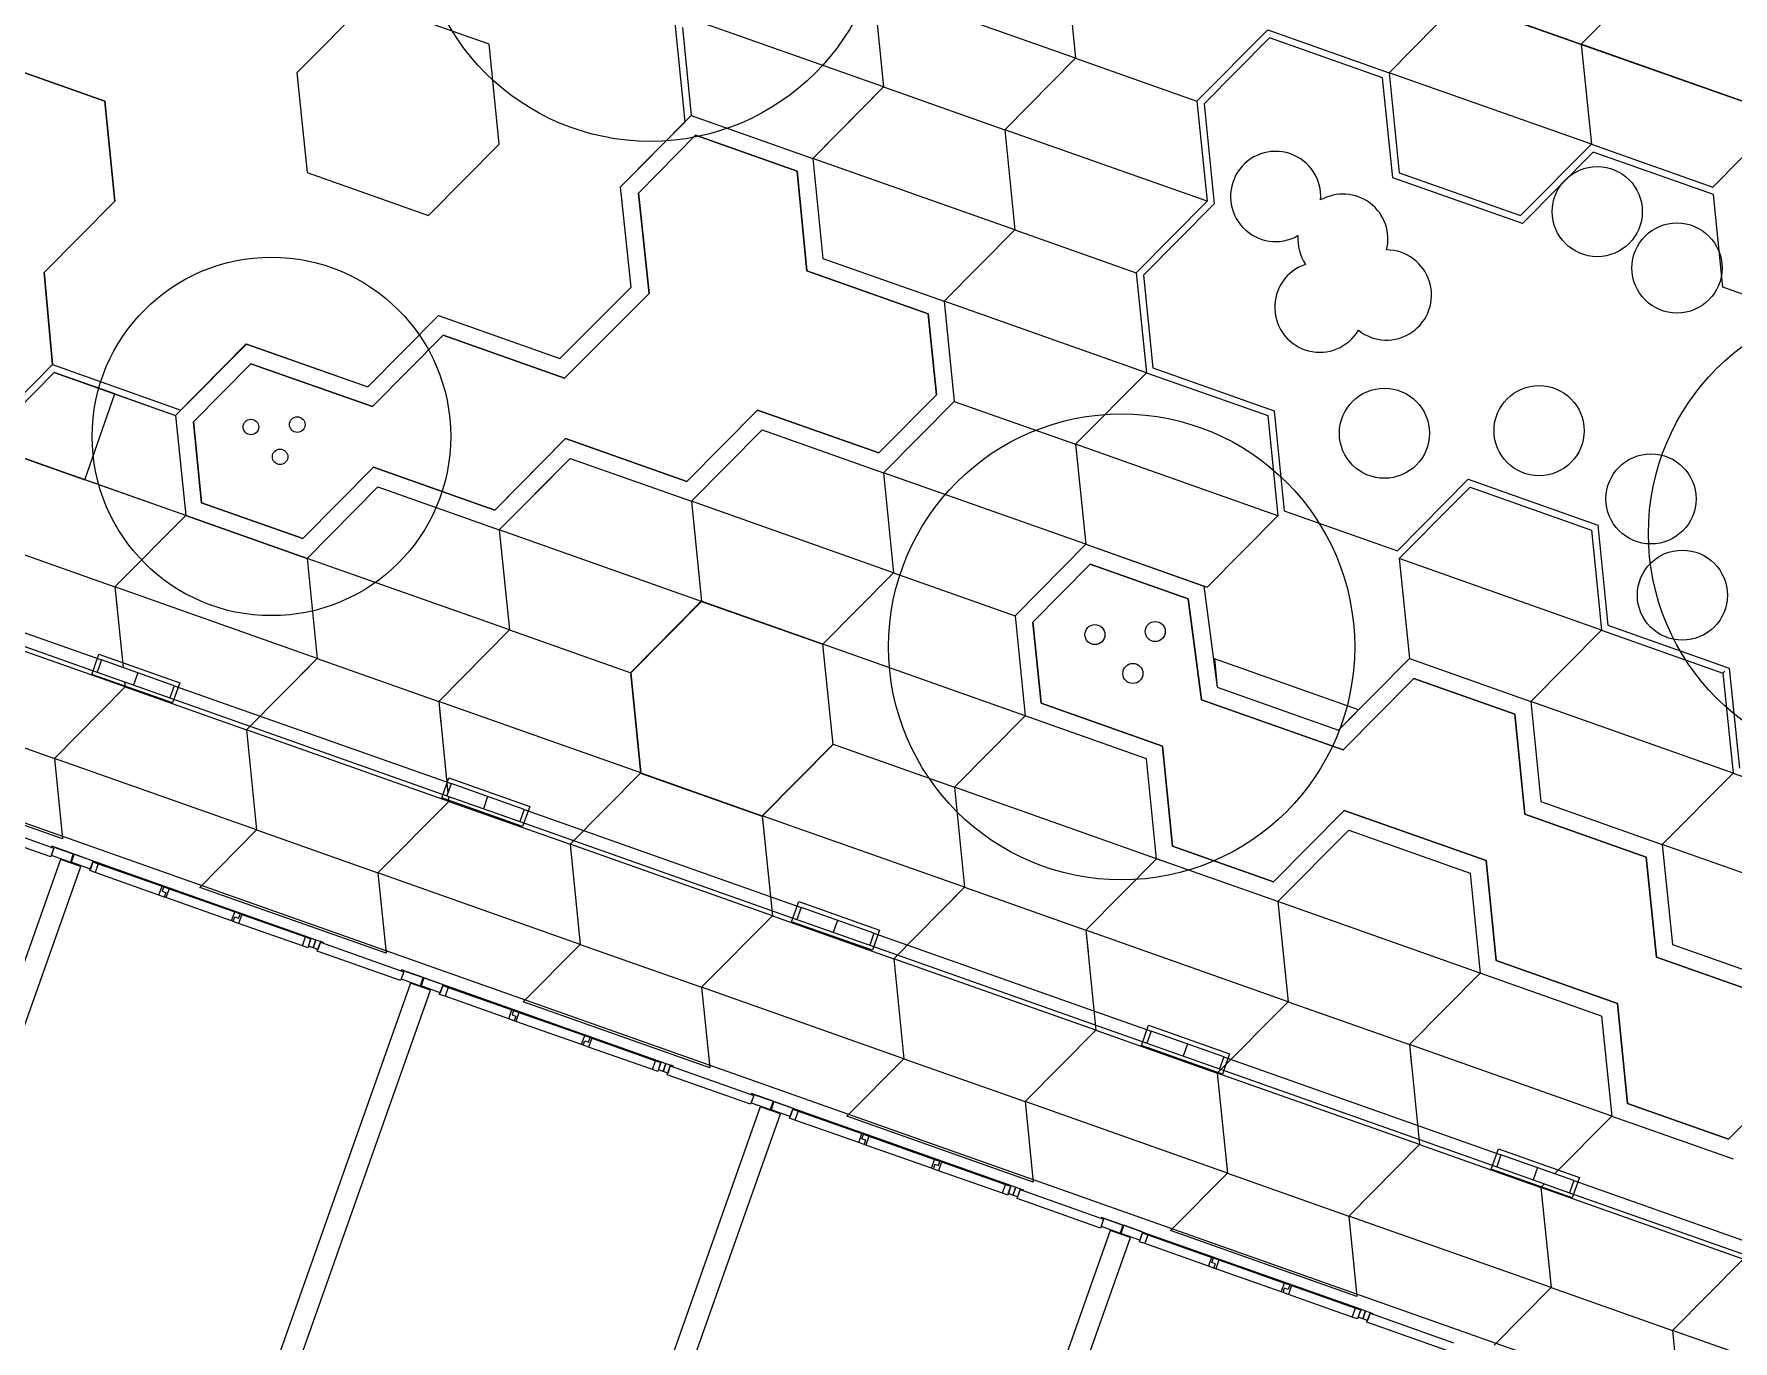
# Model space of a CAD drawing. Header units: metres. Extents: x 2681598 to 2681800, y 1249481 to 1249590.
# Drawn here: x 2681669.34 to 2681689.14, y 1249529.19 to 1249544.43 of the extents above; entities that cross this region are included whole.
import ezdxf

# ---------------------------------------------------------------- set-up
doc = ezdxf.new("R2010")
doc.units = ezdxf.units.M
doc.layers.add('linien', color=7, linetype='Continuous', true_color=0x000000)

msp = doc.modelspace()

# ---------------------------------------------------------------- linework, layer by layer
at = {"layer": 'linien'}
for p, q in [((2681675.583, 1249548.475), (2681692.557, 1249542.474)), ((2681681.36, 1249545.309), (2681681.478, 1249544.143)), ((2681687.371, 1249544.308), (2681688.195, 1249545.141)), ((2681679.121, 1249544.976), (2681679.239, 1249543.81)), ((2681681.478, 1249544.143), (2681679.121, 1249544.976)), ((2681673.229, 1249544.806), (2681672.408, 1249543.977)), ((2681674.643, 1249544.308), (2681673.229, 1249544.806)), ((2681676.927, 1249543.404), (2681676.8, 1249544.673)), ((2681679.239, 1249543.81), (2681676.882, 1249544.643)), ((2681685.132, 1249543.975), (2681685.956, 1249544.808)), ((2681685.956, 1249544.808), (2681687.371, 1249544.308)), ((2681676.897, 1249544.502), (2681677, 1249543.477)), ((2681682.893, 1249543.643), (2681683.717, 1249544.475)), ((2681683.717, 1249544.475), (2681685.132, 1249543.975)), ((2681674.761, 1249543.145), (2681674.643, 1249544.308)), ((2681683.739, 1249544.383), (2681682.976, 1249543.613)), ((2681685.057, 1249543.917), (2681683.739, 1249544.383)), ((2681687.371, 1249544.308), (2681687.489, 1249543.142)), ((2681689.728, 1249543.475), (2681687.371, 1249544.308)), ((2681670.166, 1249543.645), (2681668.751, 1249544.145)), ((2681668.751, 1249544.145), (2681670.166, 1249543.645)), ((2681680.654, 1249543.31), (2681681.478, 1249544.143)), ((2681681.478, 1249544.143), (2681682.893, 1249543.643)), ((2681672.408, 1249543.977), (2681672.405, 1249543.974)), ((2681672.405, 1249543.974), (2681672.523, 1249542.812)), ((2681685.175, 1249542.751), (2681685.057, 1249543.917)), ((2681685.132, 1249543.975), (2681685.25, 1249542.809)), ((2681687.489, 1249543.142), (2681685.132, 1249543.975)), ((2681678.415, 1249542.977), (2681679.239, 1249543.81)), ((2681678.776, 1249543.342), (2681679.239, 1249543.81)), ((2681679.239, 1249543.81), (2681680.654, 1249543.31)), ((2681670.284, 1249542.479), (2681670.166, 1249543.645)), ((2681670.166, 1249543.645), (2681670.284, 1249542.479)), ((2681676.174, 1249542.645), (2681677, 1249543.477)), ((2681677, 1249543.477), (2681678.415, 1249542.977)), ((2681682.893, 1249543.643), (2681683.011, 1249542.477)), ((2681682.976, 1249543.613), (2681683.094, 1249542.447)), ((2681688.903, 1249542.642), (2681689.728, 1249543.475)), ((2681676.176, 1249542.645), (2681676.927, 1249543.404)), ((2681678.415, 1249542.977), (2681678.776, 1249543.342)), ((2681683.011, 1249542.477), (2681680.654, 1249543.31)), ((2681680.654, 1249543.31), (2681680.772, 1249542.144)), ((2681673.937, 1249542.312), (2681674.761, 1249543.144)), ((2681674.761, 1249543.144), (2681674.761, 1249543.145)), ((2681677.051, 1249543.247), (2681676.383, 1249542.572)), ((2681676.383, 1249542.572), (2681677.051, 1249543.247)), ((2681678.234, 1249542.829), (2681677.051, 1249543.247)), ((2681677.051, 1249543.247), (2681678.234, 1249542.829)), ((2681686.664, 1249542.309), (2681687.489, 1249543.142)), ((2681687.489, 1249543.142), (2681688.903, 1249542.642)), ((2681680.772, 1249542.144), (2681678.415, 1249542.977)), ((2681678.415, 1249542.977), (2681678.533, 1249541.811)), ((2681687.51, 1249543.05), (2681686.685, 1249542.217)), ((2681688.912, 1249542.554), (2681687.51, 1249543.05)), ((2681672.523, 1249542.812), (2681673.937, 1249542.312)), ((2681678.346, 1249541.665), (2681678.234, 1249542.829)), ((2681678.234, 1249542.829), (2681678.346, 1249541.665)), ((2681686.685, 1249542.217), (2681685.175, 1249542.751)), ((2681685.25, 1249542.809), (2681686.664, 1249542.309)), ((2681669.459, 1249541.647), (2681670.284, 1249542.479)), ((2681670.284, 1249542.479), (2681669.459, 1249541.647)), ((2681676.3, 1249541.476), (2681676.174, 1249542.645)), ((2681676.383, 1249542.572), (2681676.509, 1249541.403)), ((2681676.509, 1249541.403), (2681676.383, 1249542.572)), ((2681682.186, 1249541.644), (2681683.011, 1249542.477)), ((2681689.021, 1249541.476), (2681688.912, 1249542.554)), ((2681683.094, 1249542.447), (2681682.269, 1249541.614)), ((2681649.484, 1249542.214), (2681710.655, 1249520.585)), ((2681679.947, 1249541.311), (2681680.772, 1249542.144)), ((2681680.772, 1249542.144), (2681682.186, 1249541.644)), ((2681678.533, 1249541.811), (2681679.947, 1249541.311)), ((2681669.556, 1249540.573), (2681669.459, 1249541.647)), ((2681669.459, 1249541.647), (2681669.556, 1249540.573)), ((2681675.469, 1249540.646), (2681676.3, 1249541.476)), ((2681679.761, 1249541.165), (2681678.346, 1249541.665)), ((2681678.346, 1249541.665), (2681679.761, 1249541.165)), ((2681682.186, 1249541.644), (2681682.304, 1249540.478)), ((2681682.269, 1249541.614), (2681682.378, 1249540.536)), ((2681690.435, 1249540.976), (2681689.021, 1249541.476)), ((2681676.509, 1249541.403), (2681675.521, 1249540.415)), ((2681675.521, 1249540.415), (2681676.509, 1249541.403)), ((2681682.304, 1249540.478), (2681679.947, 1249541.311)), ((2681679.947, 1249541.311), (2681680.065, 1249540.145)), ((2681673.23, 1249540.313), (2681674.055, 1249541.146)), ((2681674.055, 1249541.146), (2681675.469, 1249540.646)), ((2681679.857, 1249540.219), (2681679.761, 1249541.165)), ((2681679.761, 1249541.165), (2681679.857, 1249540.219)), ((2681674.108, 1249540.915), (2681673.283, 1249540.083)), ((2681673.283, 1249540.083), (2681674.108, 1249540.915)), ((2681675.521, 1249540.415), (2681674.108, 1249540.915)), ((2681674.108, 1249540.915), (2681675.521, 1249540.415)), ((2681670.991, 1249539.981), (2681671.814, 1249540.814)), ((2681671.053, 1249540.043), (2681671.816, 1249540.813)), ((2681671.814, 1249540.814), (2681673.23, 1249540.313)), ((2681671.816, 1249540.813), (2681673.23, 1249540.313)), ((2681668.731, 1249539.74), (2681669.556, 1249540.573)), ((2681669.556, 1249540.573), (2681671.053, 1249540.043)), ((2681671.867, 1249540.583), (2681671.197, 1249539.906)), ((2681671.197, 1249539.906), (2681671.867, 1249540.583)), ((2681673.283, 1249540.083), (2681671.867, 1249540.583)), ((2681671.867, 1249540.583), (2681673.283, 1249540.083)), ((2681682.378, 1249540.536), (2681683.793, 1249540.036)), ((2681669.577, 1249540.481), (2681668.752, 1249539.648)), ((2681669.577, 1249540.481), (2681670.991, 1249539.981)), ((2681670.284, 1249540.231), (2681669.577, 1249540.481)), ((2681681.479, 1249539.645), (2681682.304, 1249540.478)), ((2681682.304, 1249540.478), (2681683.718, 1249539.978)), ((2681669.931, 1249539.231), (2681670.284, 1249540.231)), ((2681670.284, 1249540.231), (2681670.991, 1249539.981)), ((2681679.187, 1249539.543), (2681679.857, 1249540.219)), ((2681679.857, 1249540.219), (2681679.187, 1249539.543)), ((2681679.24, 1249539.313), (2681680.065, 1249540.145)), ((2681680.065, 1249540.145), (2681681.479, 1249539.645)), ((2681670.991, 1249539.981), (2681671.109, 1249538.815)), ((2681671.197, 1249539.906), (2681671.292, 1249538.962)), ((2681671.292, 1249538.962), (2681671.197, 1249539.906)), ((2681676.948, 1249539.211), (2681677.773, 1249540.043)), ((2681677.773, 1249540.043), (2681676.948, 1249539.211)), ((2681677.773, 1249540.043), (2681679.187, 1249539.543)), ((2681679.187, 1249539.543), (2681677.773, 1249540.043)), ((2681683.718, 1249539.978), (2681683.836, 1249538.812)), ((2681683.793, 1249540.036), (2681683.911, 1249538.87)), ((2681674.709, 1249538.878), (2681675.535, 1249539.711)), ((2681675.535, 1249539.711), (2681675.033, 1249539.204)), ((2681675.535, 1249539.711), (2681676.948, 1249539.211)), ((2681676.948, 1249539.211), (2681675.535, 1249539.711)), ((2681677.001, 1249538.98), (2681677.826, 1249539.813)), ((2681677.826, 1249539.813), (2681679.24, 1249539.313)), ((2681671.109, 1249538.815), (2681668.752, 1249539.648)), ((2681668.752, 1249539.648), (2681669.931, 1249539.231)), ((2681683.836, 1249538.812), (2681681.479, 1249539.645)), ((2681681.479, 1249539.645), (2681681.597, 1249538.479)), ((2681672.472, 1249538.545), (2681673.295, 1249539.378)), ((2681673.295, 1249539.378), (2681672.472, 1249538.545)), ((2681673.295, 1249539.378), (2681674.709, 1249538.878)), ((2681674.709, 1249538.878), (2681673.295, 1249539.378)), ((2681674.762, 1249538.647), (2681675.587, 1249539.48)), ((2681675.587, 1249539.48), (2681675.175, 1249539.064)), ((2681675.587, 1249539.48), (2681677.001, 1249538.98)), ((2681681.597, 1249538.479), (2681679.24, 1249539.313)), ((2681679.24, 1249539.313), (2681679.358, 1249538.146)), ((2681671.109, 1249538.815), (2681669.931, 1249539.231)), ((2681672.523, 1249538.315), (2681673.348, 1249539.147)), ((2681673.348, 1249539.147), (2681672.525, 1249538.314)), ((2681673.348, 1249539.147), (2681674.762, 1249538.647)), ((2681675.033, 1249539.204), (2681674.709, 1249538.878)), ((2681685.231, 1249538.404), (2681686.054, 1249539.237)), ((2681685.884, 1249538.951), (2681686.075, 1249539.144)), ((2681686.054, 1249539.237), (2681687.564, 1249538.703)), ((2681686.075, 1249539.144), (2681687.489, 1249538.644)), ((2681671.292, 1249538.962), (2681672.472, 1249538.545)), ((2681672.472, 1249538.545), (2681671.292, 1249538.962)), ((2681675.175, 1249539.064), (2681674.762, 1249538.647)), ((2681677.001, 1249538.98), (2681677.119, 1249537.814)), ((2681679.358, 1249538.146), (2681677.001, 1249538.98)), ((2681685.25, 1249538.312), (2681685.884, 1249538.951)), ((2681670.284, 1249537.982), (2681671.109, 1249538.815)), ((2681671.109, 1249538.815), (2681672.523, 1249538.315)), ((2681672.525, 1249538.314), (2681671.109, 1249538.815)), ((2681683.011, 1249537.979), (2681683.836, 1249538.812)), ((2681683.911, 1249538.87), (2681685.231, 1249538.404)), ((2681687.564, 1249538.703), (2681687.682, 1249537.537)), ((2681674.762, 1249538.647), (2681674.88, 1249537.481)), ((2681677.119, 1249537.814), (2681674.762, 1249538.647)), ((2681687.489, 1249538.644), (2681687.563, 1249537.914)), ((2681668.87, 1249538.482), (2681670.284, 1249537.982)), ((2681674.88, 1249537.481), (2681672.523, 1249538.315)), ((2681672.523, 1249538.315), (2681672.641, 1249537.148)), ((2681680.773, 1249537.646), (2681681.597, 1249538.479)), ((2681681.597, 1249538.479), (2681683.011, 1249537.979)), ((2681681.597, 1249538.479), (2681682.974, 1249537.992)), ((2681685.25, 1249538.312), (2681685.368, 1249537.146)), ((2681687.607, 1249537.478), (2681685.25, 1249538.312)), ((2681666.846, 1249538.131), (2681670.075, 1249536.989)), ((2681666.896, 1249538.272), (2681670.125, 1249537.131)), ((2681678.534, 1249537.314), (2681679.358, 1249538.146)), ((2681679.358, 1249538.146), (2681680.773, 1249537.646)), ((2681681.65, 1249538.248), (2681680.981, 1249537.572)), ((2681680.981, 1249537.572), (2681681.65, 1249538.248)), ((2681682.792, 1249537.845), (2681681.65, 1249538.248)), ((2681681.65, 1249538.248), (2681682.792, 1249537.845)), ((2681672.641, 1249537.148), (2681670.284, 1249537.982)), ((2681670.284, 1249537.982), (2681670.311, 1249537.722)), ((2681670.284, 1249537.982), (2681670.31, 1249537.729)), ((2681670.284, 1249537.982), (2681670.38, 1249537.041)), ((2681682.974, 1249537.992), (2681683.13, 1249536.813)), ((2681687.563, 1249537.914), (2681687.607, 1249537.478)), ((2681677.117, 1249537.815), (2681676.291, 1249536.98)), ((2681676.295, 1249536.981), (2681677.119, 1249537.814)), ((2681678.534, 1249537.314), (2681677.117, 1249537.815)), ((2681677.119, 1249537.814), (2681678.534, 1249537.314)), ((2681682.947, 1249536.665), (2681682.792, 1249537.845)), ((2681682.792, 1249537.845), (2681682.947, 1249536.665)), ((2681670.402, 1249536.816), (2681668.045, 1249537.649)), ((2681680.773, 1249537.646), (2681680.891, 1249536.48)), ((2681680.981, 1249537.572), (2681681.077, 1249536.627)), ((2681681.077, 1249536.627), (2681680.981, 1249537.572)), ((2681687.682, 1249537.537), (2681689.096, 1249537.037)), ((2681674.056, 1249536.648), (2681674.88, 1249537.481)), ((2681674.88, 1249537.481), (2681676.295, 1249536.981)), ((2681686.783, 1249536.646), (2681687.607, 1249537.478)), ((2681687.607, 1249537.478), (2681689.022, 1249536.978)), ((2681670.013, 1249536.963), (2681670.096, 1249537.199)), ((2681670.125, 1249537.131), (2681670.075, 1249536.989)), ((2681670.125, 1249537.131), (2681670.075, 1249536.989)), ((2681670.096, 1249537.199), (2681671.039, 1249536.866)), ((2681670.974, 1249536.831), (2681670.125, 1249537.131)), ((2681671.817, 1249536.316), (2681672.641, 1249537.148)), ((2681672.458, 1249536.963), (2681672.641, 1249537.148)), ((2681672.463, 1249536.968), (2681672.641, 1249537.148)), ((2681672.641, 1249537.148), (2681674.056, 1249536.648)), ((2681678.652, 1249536.146), (2681678.534, 1249537.314)), ((2681680.891, 1249536.48), (2681678.534, 1249537.314)), ((2681683.096, 1249537.143), (2681683.13, 1249536.813)), ((2681684.777, 1249536.549), (2681683.096, 1249537.143)), ((2681684.544, 1249536.313), (2681685.368, 1249537.146)), ((2681685.368, 1249537.146), (2681686.783, 1249536.646)), ((2681670.956, 1249536.63), (2681670.013, 1249536.963)), ((2681670.075, 1249536.989), (2681670.924, 1249536.689)), ((2681670.549, 1249536.981), (2681670.499, 1249536.839)), ((2681676.291, 1249536.98), (2681676.41, 1249535.813)), ((2681676.295, 1249536.981), (2681676.413, 1249535.815)), ((2681689.022, 1249536.978), (2681689.043, 1249537)), ((2681689.022, 1249536.978), (2681689.14, 1249535.812)), ((2681689.096, 1249537.037), (2681689.214, 1249535.871)), ((2681669.578, 1249535.983), (2681670.402, 1249536.816)), ((2681670.396, 1249536.876), (2681670.402, 1249536.816)), ((2681670.402, 1249536.816), (2681671.817, 1249536.316)), ((2681670.974, 1249536.831), (2681670.924, 1249536.689)), ((2681670.974, 1249536.831), (2681670.924, 1249536.689)), ((2681671.039, 1249536.866), (2681670.956, 1249536.63)), ((2681670.974, 1249536.831), (2681674.203, 1249535.689)), ((2681683.13, 1249536.813), (2681684.544, 1249536.313)), ((2681685.421, 1249536.915), (2681684.597, 1249536.082)), ((2681684.597, 1249536.082), (2681685.421, 1249536.915)), ((2681686.596, 1249536.499), (2681685.421, 1249536.915)), ((2681685.421, 1249536.915), (2681686.596, 1249536.499)), ((2681670.924, 1249536.689), (2681674.153, 1249535.547)), ((2681674.056, 1249536.648), (2681674.082, 1249536.389)), ((2681676.413, 1249535.815), (2681674.056, 1249536.648)), ((2681674.056, 1249536.648), (2681674.081, 1249536.396)), ((2681674.056, 1249536.648), (2681674.164, 1249535.579)), ((2681674.056, 1249536.648), (2681674.152, 1249535.696)), ((2681681.077, 1249536.627), (2681682.491, 1249536.127)), ((2681682.491, 1249536.127), (2681681.077, 1249536.627)), ((2681684.597, 1249536.082), (2681682.947, 1249536.665)), ((2681682.947, 1249536.665), (2681684.597, 1249536.082)), ((2681684.544, 1249536.313), (2681684.777, 1249536.549)), ((2681686.783, 1249536.646), (2681686.901, 1249535.48)), ((2681689.14, 1249535.812), (2681686.783, 1249536.646)), ((2681668.164, 1249536.483), (2681669.578, 1249535.983)), ((2681680.066, 1249535.648), (2681680.891, 1249536.48)), ((2681682.305, 1249535.98), (2681680.891, 1249536.48)), ((2681686.715, 1249535.333), (2681686.596, 1249536.499)), ((2681686.596, 1249536.499), (2681686.715, 1249535.333)), ((2681674.174, 1249535.482), (2681671.817, 1249536.316)), ((2681671.817, 1249536.316), (2681671.935, 1249535.15)), ((2681677.826, 1249535.312), (2681678.652, 1249536.146)), ((2681677.827, 1249535.315), (2681678.652, 1249536.148)), ((2681678.652, 1249536.148), (2681680.066, 1249535.648)), ((2681671.935, 1249535.15), (2681669.578, 1249535.983)), ((2681669.578, 1249535.983), (2681669.673, 1249535.045)), ((2681682.423, 1249534.814), (2681682.305, 1249535.98)), ((2681682.491, 1249536.127), (2681682.609, 1249534.961)), ((2681682.609, 1249534.961), (2681682.491, 1249536.127)), ((2681669.673, 1249535.045), (2681667.5, 1249535.813)), ((2681674.091, 1249535.522), (2681674.174, 1249535.757)), ((2681674.174, 1249535.757), (2681675.117, 1249535.424)), ((2681675.588, 1249534.982), (2681676.413, 1249535.815)), ((2681676.234, 1249535.635), (2681676.413, 1249535.815)), ((2681676.41, 1249535.813), (2681677.826, 1249535.312)), ((2681676.413, 1249535.815), (2681677.827, 1249535.315)), ((2681688.315, 1249534.98), (2681689.14, 1249535.812)), ((2681689.14, 1249535.812), (2681690.554, 1249535.312)), ((2681674.203, 1249535.689), (2681674.153, 1249535.547)), ((2681674.203, 1249535.689), (2681674.153, 1249535.547)), ((2681674.153, 1249535.547), (2681675.001, 1249535.247)), ((2681674.168, 1249535.542), (2681674.174, 1249535.482)), ((2681675.051, 1249535.389), (2681674.203, 1249535.689)), ((2681674.627, 1249535.539), (2681674.577, 1249535.397)), ((2681680.066, 1249535.648), (2681680.184, 1249534.482)), ((2681682.423, 1249534.814), (2681680.066, 1249535.648)), ((2681673.349, 1249534.65), (2681674.174, 1249535.482)), ((2681675.033, 1249535.188), (2681674.091, 1249535.522)), ((2681674.174, 1249535.482), (2681675.588, 1249534.982)), ((2681675.051, 1249535.389), (2681675.001, 1249535.247)), ((2681675.051, 1249535.389), (2681675.001, 1249535.247)), ((2681675.117, 1249535.424), (2681675.033, 1249535.188)), ((2681675.051, 1249535.389), (2681678.28, 1249534.247)), ((2681683.784, 1249534.545), (2681684.609, 1249535.378)), ((2681684.609, 1249535.378), (2681683.784, 1249534.545)), ((2681684.609, 1249535.378), (2681686.262, 1249534.793)), ((2681686.262, 1249534.793), (2681684.609, 1249535.378)), ((2681686.901, 1249535.48), (2681688.315, 1249534.98)), ((2681669.535, 1249534.835), (2681668.563, 1249535.179)), ((2681668.6, 1249535.283), (2681669.572, 1249534.939)), ((2681671.271, 1249534.48), (2681671.935, 1249535.15)), ((2681671.935, 1249535.15), (2681673.349, 1249534.65)), ((2681675.001, 1249535.247), (2681678.23, 1249534.106)), ((2681680.184, 1249534.482), (2681677.827, 1249535.315)), ((2681677.827, 1249535.315), (2681677.852, 1249535.063)), ((2681677.827, 1249535.315), (2681677.945, 1249534.149)), ((2681683.837, 1249534.314), (2681684.662, 1249535.147)), ((2681684.662, 1249535.147), (2681686.076, 1249534.647)), ((2681688.129, 1249534.833), (2681686.715, 1249535.333)), ((2681686.715, 1249535.333), (2681688.129, 1249534.833)), ((2681669.546, 1249534.959), (2681669.543, 1249534.95)), ((2681669.543, 1249534.95), (2681669.572, 1249534.939)), ((2681669.798, 1249534.87), (2681669.546, 1249534.959)), ((2681669.596, 1249534.945), (2681669.595, 1249534.942)), ((2681669.595, 1249534.942), (2681669.798, 1249534.87)), ((2681675.588, 1249534.982), (2681675.706, 1249533.816)), ((2681677.945, 1249534.149), (2681675.588, 1249534.982)), ((2681682.609, 1249534.961), (2681683.784, 1249534.545)), ((2681683.784, 1249534.545), (2681682.609, 1249534.961)), ((2681688.315, 1249534.98), (2681688.433, 1249533.814)), ((2681690.672, 1249534.146), (2681688.315, 1249534.98)), ((2681669.648, 1249534.807), (2681665.939, 1249524.318)), ((2681669.572, 1249534.939), (2681669.535, 1249534.835)), ((2681669.572, 1249534.939), (2681669.542, 1249534.855)), ((2681669.542, 1249534.855), (2681669.765, 1249534.776)), ((2681669.884, 1249534.723), (2681669.648, 1249534.807)), ((2681669.765, 1249534.776), (2681669.761, 1249534.767)), ((2681669.798, 1249534.87), (2681669.765, 1249534.776)), ((2681669.774, 1249534.773), (2681669.771, 1249534.763)), ((2681669.807, 1249534.867), (2681669.774, 1249534.773)), ((2681669.997, 1249534.694), (2681669.774, 1249534.773)), ((2681669.807, 1249534.867), (2681670.072, 1249534.773)), ((2681670.023, 1249534.791), (2681669.807, 1249534.867)), ((2681669.99, 1249534.675), (2681670.026, 1249534.778)), ((2681670.026, 1249534.778), (2681669.997, 1249534.694)), ((2681670.024, 1249534.794), (2681670.023, 1249534.791)), ((2681670.069, 1249534.763), (2681670.026, 1249534.778)), ((2681670.026, 1249534.778), (2681670.089, 1249534.756)), ((2681670.089, 1249534.756), (2681670.052, 1249534.653)), ((2681670.072, 1249534.773), (2681670.069, 1249534.763)), ((2681670.072, 1249534.773), (2681672.529, 1249533.905)), ((2681670.089, 1249534.756), (2681670.833, 1249534.493)), ((2681681.598, 1249533.982), (2681682.423, 1249534.814)), ((2681683.837, 1249534.314), (2681682.423, 1249534.814)), ((2681686.262, 1249534.793), (2681686.38, 1249533.627)), ((2681686.38, 1249533.627), (2681686.262, 1249534.793)), ((2681688.247, 1249533.667), (2681688.129, 1249534.833)), ((2681688.129, 1249534.833), (2681688.247, 1249533.667)), ((2681666.171, 1249524.224), (2681669.884, 1249534.723)), ((2681670.052, 1249534.653), (2681669.99, 1249534.675)), ((2681670.796, 1249534.39), (2681670.052, 1249534.653)), ((2681675.706, 1249533.816), (2681673.349, 1249534.65)), ((2681673.349, 1249534.65), (2681673.444, 1249533.712)), ((2681686.076, 1249534.647), (2681686.194, 1249533.481)), ((2681670.796, 1249534.39), (2681670.833, 1249534.493)), ((2681670.858, 1249534.368), (2681670.796, 1249534.39)), ((2681670.833, 1249534.493), (2681670.852, 1249534.486)), ((2681670.852, 1249534.486), (2681670.834, 1249534.435)), ((2681670.834, 1249534.435), (2681670.877, 1249534.42)), ((2681670.852, 1249534.486), (2681670.915, 1249534.464)), ((2681670.877, 1249534.42), (2681670.858, 1249534.368)), ((2681670.878, 1249534.361), (2681670.858, 1249534.368)), ((2681670.915, 1249534.464), (2681670.878, 1249534.361)), ((2681671.643, 1249534.09), (2681670.878, 1249534.361)), ((2681670.915, 1249534.464), (2681671.68, 1249534.194)), ((2681673.444, 1249533.712), (2681671.271, 1249534.48)), ((2681679.359, 1249533.649), (2681680.184, 1249534.482)), ((2681680.005, 1249534.301), (2681680.184, 1249534.482)), ((2681680.184, 1249534.482), (2681681.598, 1249533.982)), ((2681671.643, 1249534.09), (2681671.68, 1249534.194)), ((2681671.68, 1249534.194), (2681671.742, 1249534.172)), ((2681671.742, 1249534.172), (2681671.724, 1249534.12)), ((2681671.762, 1249534.165), (2681671.725, 1249534.061)), ((2681671.742, 1249534.172), (2681671.762, 1249534.165)), ((2681671.762, 1249534.165), (2681672.506, 1249533.902)), ((2681677.12, 1249533.316), (2681677.945, 1249534.149)), ((2681677.945, 1249534.149), (2681679.359, 1249533.649)), ((2681678.168, 1249534.08), (2681678.252, 1249534.316)), ((2681678.28, 1249534.247), (2681678.23, 1249534.106)), ((2681678.28, 1249534.247), (2681678.23, 1249534.106)), ((2681678.252, 1249534.316), (2681679.194, 1249533.982)), ((2681679.129, 1249533.947), (2681678.28, 1249534.247)), ((2681683.837, 1249534.314), (2681683.955, 1249533.148)), ((2681686.194, 1249533.481), (2681683.837, 1249534.314)), ((2681671.663, 1249534.083), (2681671.643, 1249534.09)), ((2681671.663, 1249534.083), (2681671.681, 1249534.135)), ((2681671.725, 1249534.061), (2681671.663, 1249534.083)), ((2681671.681, 1249534.135), (2681671.724, 1249534.12)), ((2681672.469, 1249533.798), (2681671.725, 1249534.061)), ((2681679.111, 1249533.747), (2681678.168, 1249534.08)), ((2681678.23, 1249534.106), (2681679.079, 1249533.806)), ((2681678.705, 1249534.097), (2681678.655, 1249533.956)), ((2681679.194, 1249533.982), (2681679.111, 1249533.747)), ((2681681.598, 1249533.982), (2681681.624, 1249533.729)), ((2681681.598, 1249533.982), (2681681.716, 1249532.816)), ((2681683.955, 1249533.148), (2681681.598, 1249533.982)), ((2681672.469, 1249533.798), (2681672.506, 1249533.902)), ((2681672.531, 1249533.776), (2681672.469, 1249533.798)), ((2681672.506, 1249533.902), (2681672.568, 1249533.88)), ((2681672.526, 1249533.895), (2681672.529, 1249533.905)), ((2681672.568, 1249533.88), (2681672.526, 1249533.895)), ((2681672.529, 1249533.905), (2681672.626, 1249533.87)), ((2681672.568, 1249533.88), (2681672.531, 1249533.776)), ((2681672.538, 1249533.795), (2681672.568, 1249533.88)), ((2681672.593, 1249533.776), (2681672.538, 1249533.795)), ((2681672.626, 1249533.87), (2681672.593, 1249533.776)), ((2681672.593, 1249533.776), (2681672.626, 1249533.87)), ((2681672.648, 1249533.757), (2681672.593, 1249533.776)), ((2681672.626, 1249533.87), (2681672.71, 1249533.841)), ((2681672.641, 1249533.737), (2681672.678, 1249533.841)), ((2681672.678, 1249533.841), (2681672.648, 1249533.757)), ((2681672.707, 1249533.831), (2681672.678, 1249533.841)), ((2681672.678, 1249533.841), (2681673.65, 1249533.497)), ((2681672.71, 1249533.841), (2681672.707, 1249533.831)), ((2681675.042, 1249533.147), (2681675.706, 1249533.816)), ((2681675.706, 1249533.816), (2681677.12, 1249533.316)), ((2681679.129, 1249533.947), (2681679.079, 1249533.806)), ((2681679.129, 1249533.947), (2681679.079, 1249533.806)), ((2681679.079, 1249533.806), (2681682.308, 1249532.664)), ((2681679.129, 1249533.947), (2681682.358, 1249532.805)), ((2681688.433, 1249533.814), (2681689.847, 1249533.314)), ((2681673.613, 1249533.394), (2681672.641, 1249533.737)), ((2681679.359, 1249533.649), (2681679.477, 1249532.483)), ((2681681.716, 1249532.816), (2681679.359, 1249533.649)), ((2681686.38, 1249533.627), (2681687.794, 1249533.127)), ((2681687.794, 1249533.127), (2681686.38, 1249533.627)), ((2681689.661, 1249533.167), (2681688.247, 1249533.667)), ((2681688.247, 1249533.667), (2681689.661, 1249533.167)), ((2681673.726, 1249533.365), (2681669.952, 1249522.692)), ((2681673.65, 1249533.497), (2681673.613, 1249533.394)), ((2681673.624, 1249533.518), (2681673.62, 1249533.508)), ((2681673.62, 1249533.508), (2681673.65, 1249533.497)), ((2681673.65, 1249533.497), (2681673.62, 1249533.413)), ((2681673.62, 1249533.413), (2681673.842, 1249533.334)), ((2681673.876, 1249533.429), (2681673.624, 1249533.518)), ((2681673.674, 1249533.503), (2681673.673, 1249533.5)), ((2681673.673, 1249533.5), (2681673.876, 1249533.429)), ((2681673.961, 1249533.282), (2681673.726, 1249533.365)), ((2681673.876, 1249533.429), (2681673.842, 1249533.334)), ((2681673.885, 1249533.425), (2681673.852, 1249533.331)), ((2681673.885, 1249533.425), (2681674.15, 1249533.332)), ((2681674.101, 1249533.349), (2681673.885, 1249533.425)), ((2681685.369, 1249532.648), (2681686.194, 1249533.481)), ((2681687.608, 1249532.981), (2681686.194, 1249533.481)), ((2681670.184, 1249522.598), (2681673.961, 1249533.282)), ((2681673.842, 1249533.334), (2681673.839, 1249533.325)), ((2681673.852, 1249533.331), (2681673.848, 1249533.322)), ((2681674.074, 1249533.252), (2681673.852, 1249533.331)), ((2681674.067, 1249533.233), (2681674.104, 1249533.337)), ((2681674.13, 1249533.211), (2681674.067, 1249533.233)), ((2681674.104, 1249533.337), (2681674.074, 1249533.252)), ((2681674.102, 1249533.352), (2681674.101, 1249533.349)), ((2681674.146, 1249533.322), (2681674.104, 1249533.337)), ((2681674.104, 1249533.337), (2681674.166, 1249533.315)), ((2681674.166, 1249533.315), (2681674.13, 1249533.211)), ((2681674.874, 1249532.948), (2681674.13, 1249533.211)), ((2681674.15, 1249533.332), (2681674.146, 1249533.322)), ((2681674.15, 1249533.332), (2681676.607, 1249532.463)), ((2681674.166, 1249533.315), (2681674.91, 1249533.052)), ((2681679.477, 1249532.483), (2681677.12, 1249533.316)), ((2681677.12, 1249533.316), (2681677.215, 1249532.378)), ((2681674.874, 1249532.948), (2681674.91, 1249533.052)), ((2681674.91, 1249533.052), (2681674.93, 1249533.045)), ((2681674.93, 1249533.045), (2681674.912, 1249532.993)), ((2681674.912, 1249532.993), (2681674.954, 1249532.978)), ((2681674.93, 1249533.045), (2681674.992, 1249533.023)), ((2681674.954, 1249532.978), (2681674.936, 1249532.926)), ((2681674.992, 1249533.023), (2681674.956, 1249532.919)), ((2681674.992, 1249533.023), (2681675.758, 1249532.752)), ((2681677.215, 1249532.378), (2681675.042, 1249533.147)), ((2681683.13, 1249532.316), (2681683.955, 1249533.148)), ((2681683.776, 1249532.968), (2681683.955, 1249533.148)), ((2681683.955, 1249533.148), (2681685.369, 1249532.648)), ((2681687.608, 1249532.981), (2681687.726, 1249531.815)), ((2681687.794, 1249533.127), (2681687.912, 1249531.961)), ((2681687.912, 1249531.961), (2681687.794, 1249533.127)), ((2681674.936, 1249532.926), (2681674.874, 1249532.948)), ((2681674.956, 1249532.919), (2681674.936, 1249532.926)), ((2681675.721, 1249532.648), (2681674.956, 1249532.919)), ((2681680.891, 1249531.983), (2681681.716, 1249532.816)), ((2681681.716, 1249532.816), (2681683.13, 1249532.316)), ((2681682.246, 1249532.638), (2681682.329, 1249532.874)), ((2681682.358, 1249532.805), (2681682.308, 1249532.664)), ((2681682.358, 1249532.805), (2681682.308, 1249532.664)), ((2681682.329, 1249532.874), (2681683.272, 1249532.541)), ((2681683.206, 1249532.505), (2681682.358, 1249532.805)), ((2681675.721, 1249532.648), (2681675.758, 1249532.752)), ((2681675.741, 1249532.641), (2681675.721, 1249532.648)), ((2681675.741, 1249532.641), (2681675.759, 1249532.693)), ((2681675.803, 1249532.619), (2681675.741, 1249532.641)), ((2681675.758, 1249532.752), (2681675.82, 1249532.73)), ((2681675.759, 1249532.693), (2681675.801, 1249532.678)), ((2681675.801, 1249532.678), (2681675.82, 1249532.73)), ((2681675.84, 1249532.723), (2681675.803, 1249532.619)), ((2681676.547, 1249532.356), (2681675.803, 1249532.619)), ((2681675.82, 1249532.73), (2681675.84, 1249532.723)), ((2681675.84, 1249532.723), (2681676.584, 1249532.46)), ((2681683.189, 1249532.305), (2681682.246, 1249532.638)), ((2681682.308, 1249532.664), (2681683.156, 1249532.364)), ((2681682.782, 1249532.655), (2681682.732, 1249532.514)), ((2681687.726, 1249531.815), (2681685.369, 1249532.648)), ((2681685.369, 1249532.648), (2681685.395, 1249532.396)), ((2681685.369, 1249532.648), (2681685.487, 1249531.482)), ((2681676.547, 1249532.356), (2681676.584, 1249532.46)), ((2681676.584, 1249532.46), (2681676.646, 1249532.438)), ((2681676.603, 1249532.453), (2681676.607, 1249532.463)), ((2681676.646, 1249532.438), (2681676.603, 1249532.453)), ((2681676.607, 1249532.463), (2681676.704, 1249532.429)), ((2681676.646, 1249532.438), (2681676.609, 1249532.334)), ((2681676.616, 1249532.354), (2681676.646, 1249532.438)), ((2681676.704, 1249532.429), (2681676.671, 1249532.334)), ((2681676.671, 1249532.334), (2681676.704, 1249532.429)), ((2681676.704, 1249532.429), (2681676.788, 1249532.399)), ((2681676.718, 1249532.296), (2681676.755, 1249532.399)), ((2681676.755, 1249532.399), (2681676.725, 1249532.315)), ((2681676.784, 1249532.389), (2681676.755, 1249532.399)), ((2681676.755, 1249532.399), (2681677.727, 1249532.056)), ((2681676.788, 1249532.399), (2681676.784, 1249532.389)), ((2681678.814, 1249531.813), (2681679.477, 1249532.483)), ((2681679.477, 1249532.483), (2681680.891, 1249531.983)), ((2681683.206, 1249532.505), (2681683.156, 1249532.364)), ((2681683.206, 1249532.505), (2681683.156, 1249532.364)), ((2681683.272, 1249532.541), (2681683.189, 1249532.305)), ((2681683.206, 1249532.505), (2681686.436, 1249531.364)), ((2681676.609, 1249532.334), (2681676.547, 1249532.356)), ((2681676.671, 1249532.334), (2681676.616, 1249532.354)), ((2681676.725, 1249532.315), (2681676.671, 1249532.334)), ((2681677.691, 1249531.952), (2681676.718, 1249532.296)), ((2681683.13, 1249532.316), (2681683.248, 1249531.15)), ((2681685.487, 1249531.482), (2681683.13, 1249532.316)), ((2681683.156, 1249532.364), (2681686.386, 1249531.222)), ((2681689.088, 1249531.546), (2681689.757, 1249532.221)), ((2681689.757, 1249532.221), (2681689.088, 1249531.546)), ((2681677.727, 1249532.056), (2681677.691, 1249531.952)), ((2681677.727, 1249532.056), (2681677.697, 1249531.971)), ((2681677.697, 1249531.971), (2681677.92, 1249531.893)), ((2681677.701, 1249532.076), (2681677.698, 1249532.066)), ((2681677.698, 1249532.066), (2681677.727, 1249532.056)), ((2681677.953, 1249531.987), (2681677.701, 1249532.076)), ((2681677.751, 1249532.061), (2681677.75, 1249532.059)), ((2681677.75, 1249532.059), (2681677.953, 1249531.987)), ((2681677.953, 1249531.987), (2681677.92, 1249531.893)), ((2681677.963, 1249531.984), (2681677.929, 1249531.889)), ((2681677.963, 1249531.984), (2681678.228, 1249531.89)), ((2681678.179, 1249531.907), (2681677.963, 1249531.984)), ((2681683.248, 1249531.15), (2681680.891, 1249531.983)), ((2681680.891, 1249531.983), (2681680.986, 1249531.045)), ((2681677.803, 1249531.923), (2681673.965, 1249521.067)), ((2681674.197, 1249520.973), (2681678.039, 1249531.84)), ((2681678.039, 1249531.84), (2681677.803, 1249531.923)), ((2681677.92, 1249531.893), (2681677.917, 1249531.883)), ((2681677.929, 1249531.889), (2681677.926, 1249531.88)), ((2681678.152, 1249531.811), (2681677.929, 1249531.889)), ((2681678.145, 1249531.791), (2681678.182, 1249531.895)), ((2681678.207, 1249531.769), (2681678.145, 1249531.791)), ((2681678.182, 1249531.895), (2681678.152, 1249531.811)), ((2681678.18, 1249531.91), (2681678.179, 1249531.907)), ((2681678.224, 1249531.88), (2681678.182, 1249531.895)), ((2681678.182, 1249531.895), (2681678.244, 1249531.873)), ((2681678.244, 1249531.873), (2681678.207, 1249531.769)), ((2681678.228, 1249531.89), (2681678.224, 1249531.88)), ((2681678.228, 1249531.89), (2681680.684, 1249531.021)), ((2681678.244, 1249531.873), (2681678.988, 1249531.61)), ((2681680.986, 1249531.045), (2681678.814, 1249531.813)), ((2681687.061, 1249531.143), (2681687.726, 1249531.815)), ((2681687.548, 1249531.634), (2681687.726, 1249531.815)), ((2681687.726, 1249531.815), (2681689.14, 1249531.315)), ((2681687.912, 1249531.961), (2681689.088, 1249531.546)), ((2681689.088, 1249531.546), (2681687.912, 1249531.961)), ((2681678.951, 1249531.506), (2681678.207, 1249531.769)), ((2681678.951, 1249531.506), (2681678.988, 1249531.61)), ((2681678.988, 1249531.61), (2681679.008, 1249531.603)), ((2681678.989, 1249531.551), (2681679.008, 1249531.603)), ((2681679.008, 1249531.603), (2681679.07, 1249531.581)), ((2681679.07, 1249531.581), (2681679.033, 1249531.477)), ((2681679.07, 1249531.581), (2681679.835, 1249531.31)), ((2681679.013, 1249531.484), (2681678.951, 1249531.506)), ((2681678.989, 1249531.551), (2681679.032, 1249531.536)), ((2681679.032, 1249531.536), (2681679.013, 1249531.484)), ((2681679.033, 1249531.477), (2681679.013, 1249531.484)), ((2681679.798, 1249531.207), (2681679.033, 1249531.477)), ((2681684.663, 1249530.65), (2681685.487, 1249531.482)), ((2681685.487, 1249531.482), (2681686.902, 1249530.982)), ((2681686.323, 1249531.196), (2681686.407, 1249531.432)), ((2681686.407, 1249531.432), (2681687.35, 1249531.099)), ((2681679.798, 1249531.207), (2681679.835, 1249531.31)), ((2681679.818, 1249531.2), (2681679.798, 1249531.207)), ((2681679.837, 1249531.252), (2681679.818, 1249531.2)), ((2681679.88, 1249531.178), (2681679.818, 1249531.2)), ((2681679.835, 1249531.31), (2681679.897, 1249531.288)), ((2681679.879, 1249531.237), (2681679.837, 1249531.252)), ((2681679.879, 1249531.237), (2681679.897, 1249531.288)), ((2681679.917, 1249531.281), (2681679.88, 1249531.178)), ((2681679.897, 1249531.288), (2681679.917, 1249531.281)), ((2681679.917, 1249531.281), (2681680.661, 1249531.018)), ((2681687.266, 1249530.863), (2681686.323, 1249531.196)), ((2681686.436, 1249531.364), (2681686.386, 1249531.222)), ((2681686.436, 1249531.364), (2681686.386, 1249531.222)), ((2681686.386, 1249531.222), (2681687.234, 1249530.922)), ((2681687.284, 1249531.064), (2681686.436, 1249531.364)), ((2681686.86, 1249531.214), (2681686.81, 1249531.072)), ((2681680.625, 1249530.915), (2681679.88, 1249531.178)), ((2681680.625, 1249530.915), (2681680.661, 1249531.018)), ((2681680.661, 1249531.018), (2681680.723, 1249530.996)), ((2681680.681, 1249531.011), (2681680.684, 1249531.021)), ((2681680.723, 1249530.996), (2681680.681, 1249531.011)), ((2681680.684, 1249531.021), (2681680.782, 1249530.987)), ((2681680.723, 1249530.996), (2681680.687, 1249530.893)), ((2681680.694, 1249530.912), (2681680.723, 1249530.996)), ((2681680.782, 1249530.987), (2681680.748, 1249530.893)), ((2681680.748, 1249530.893), (2681680.782, 1249530.987)), ((2681680.782, 1249530.987), (2681680.866, 1249530.957)), ((2681682.585, 1249530.48), (2681683.248, 1249531.15)), ((2681683.248, 1249531.15), (2681684.663, 1249530.65)), ((2681686.902, 1249530.982), (2681686.944, 1249531.025)), ((2681686.902, 1249530.982), (2681687.02, 1249529.816)), ((2681689.259, 1249530.149), (2681686.902, 1249530.982)), ((2681687.284, 1249531.064), (2681687.234, 1249530.922)), ((2681687.284, 1249531.064), (2681687.234, 1249530.922)), ((2681687.35, 1249531.099), (2681687.266, 1249530.863)), ((2681687.284, 1249531.064), (2681690.513, 1249529.922)), ((2681680.687, 1249530.893), (2681680.625, 1249530.915)), ((2681680.748, 1249530.893), (2681680.694, 1249530.912)), ((2681680.803, 1249530.873), (2681680.748, 1249530.893)), ((2681680.796, 1249530.854), (2681680.833, 1249530.958)), ((2681681.768, 1249530.51), (2681680.796, 1249530.854)), ((2681680.833, 1249530.958), (2681680.803, 1249530.873)), ((2681680.862, 1249530.947), (2681680.833, 1249530.958)), ((2681680.833, 1249530.958), (2681681.805, 1249530.614)), ((2681680.866, 1249530.957), (2681680.862, 1249530.947)), ((2681687.234, 1249530.922), (2681690.463, 1249529.78)), ((2681681.805, 1249530.614), (2681681.768, 1249530.51)), ((2681681.805, 1249530.614), (2681681.775, 1249530.53)), ((2681681.779, 1249530.634), (2681681.776, 1249530.624)), ((2681681.776, 1249530.624), (2681681.805, 1249530.614)), ((2681682.031, 1249530.545), (2681681.779, 1249530.634)), ((2681681.829, 1249530.62), (2681681.828, 1249530.617)), ((2681681.828, 1249530.617), (2681682.031, 1249530.545)), ((2681687.02, 1249529.816), (2681684.663, 1249530.65)), ((2681684.663, 1249530.65), (2681684.758, 1249529.712)), ((2681681.881, 1249530.481), (2681677.978, 1249519.441)), ((2681678.209, 1249519.347), (2681682.117, 1249530.398)), ((2681681.775, 1249530.53), (2681681.997, 1249530.451)), ((2681682.117, 1249530.398), (2681681.881, 1249530.481)), ((2681681.997, 1249530.451), (2681681.994, 1249530.441)), ((2681682.031, 1249530.545), (2681681.997, 1249530.451)), ((2681682.007, 1249530.448), (2681682.004, 1249530.438)), ((2681682.04, 1249530.542), (2681682.007, 1249530.448)), ((2681682.229, 1249530.369), (2681682.007, 1249530.448)), ((2681682.04, 1249530.542), (2681682.305, 1249530.448)), ((2681682.256, 1249530.465), (2681682.04, 1249530.542)), ((2681682.223, 1249530.35), (2681682.259, 1249530.453)), ((2681682.259, 1249530.453), (2681682.229, 1249530.369)), ((2681682.257, 1249530.468), (2681682.256, 1249530.465)), ((2681682.302, 1249530.438), (2681682.259, 1249530.453)), ((2681682.259, 1249530.453), (2681682.321, 1249530.431)), ((2681682.321, 1249530.431), (2681682.285, 1249530.328)), ((2681682.305, 1249530.448), (2681682.302, 1249530.438)), ((2681682.305, 1249530.448), (2681684.762, 1249529.579)), ((2681682.321, 1249530.431), (2681683.065, 1249530.168)), ((2681684.758, 1249529.712), (2681682.585, 1249530.48)), ((2681682.285, 1249530.328), (2681682.223, 1249530.35)), ((2681683.029, 1249530.064), (2681682.285, 1249530.328)), ((2681683.029, 1249530.064), (2681683.065, 1249530.168)), ((2681683.091, 1249530.042), (2681683.029, 1249530.064)), ((2681683.065, 1249530.168), (2681683.085, 1249530.161)), ((2681683.067, 1249530.109), (2681683.085, 1249530.161)), ((2681683.109, 1249530.094), (2681683.067, 1249530.109)), ((2681683.085, 1249530.161), (2681683.148, 1249530.139)), ((2681683.091, 1249530.042), (2681683.109, 1249530.094)), ((2681683.111, 1249530.035), (2681683.091, 1249530.042)), ((2681683.148, 1249530.139), (2681683.111, 1249530.035)), ((2681683.876, 1249529.765), (2681683.111, 1249530.035)), ((2681683.148, 1249530.139), (2681683.913, 1249529.869)), ((2681688.434, 1249529.316), (2681689.259, 1249530.149)), ((2681683.876, 1249529.765), (2681683.913, 1249529.869)), ((2681683.896, 1249529.758), (2681683.914, 1249529.81)), ((2681683.913, 1249529.869), (2681683.975, 1249529.847)), ((2681683.957, 1249529.795), (2681683.914, 1249529.81)), ((2681683.975, 1249529.847), (2681683.957, 1249529.795)), ((2681683.995, 1249529.84), (2681683.958, 1249529.736)), ((2681683.975, 1249529.847), (2681683.995, 1249529.84)), ((2681683.995, 1249529.84), (2681684.739, 1249529.577)), ((2681686.356, 1249529.146), (2681687.02, 1249529.816)), ((2681687.02, 1249529.816), (2681688.434, 1249529.316)), ((2681683.896, 1249529.758), (2681683.876, 1249529.765)), ((2681683.958, 1249529.736), (2681683.896, 1249529.758)), ((2681684.702, 1249529.473), (2681683.958, 1249529.736)), ((2681684.702, 1249529.473), (2681684.739, 1249529.577)), ((2681684.764, 1249529.451), (2681684.702, 1249529.473)), ((2681684.739, 1249529.577), (2681684.801, 1249529.555)), ((2681684.759, 1249529.57), (2681684.762, 1249529.579)), ((2681684.801, 1249529.555), (2681684.759, 1249529.57)), ((2681684.762, 1249529.579), (2681684.859, 1249529.545)), ((2681684.801, 1249529.555), (2681684.764, 1249529.451)), ((2681684.771, 1249529.47), (2681684.801, 1249529.555)), ((2681684.826, 1249529.451), (2681684.771, 1249529.47)), ((2681684.859, 1249529.545), (2681684.826, 1249529.451)), ((2681684.826, 1249529.451), (2681684.859, 1249529.545)), ((2681684.881, 1249529.431), (2681684.826, 1249529.451)), ((2681684.859, 1249529.545), (2681684.943, 1249529.515)), ((2681684.874, 1249529.412), (2681684.91, 1249529.516)), ((2681685.846, 1249529.068), (2681684.874, 1249529.412)), ((2681684.91, 1249529.516), (2681684.881, 1249529.431)), ((2681684.94, 1249529.506), (2681684.91, 1249529.516)), ((2681684.91, 1249529.516), (2681685.882, 1249529.172)), ((2681684.943, 1249529.515), (2681684.94, 1249529.506)), ((2681690.791, 1249528.483), (2681688.434, 1249529.316)), ((2681688.434, 1249529.316), (2681688.529, 1249528.378))]:
    msp.add_line(p, q, dxfattribs=at)
for points in [[(2681684.334, 1249542.492, 4.018863), (2681684.07, 1249542.076)], [(2681685.103, 1249541.909, 0.659545), (2681684.334, 1249542.492)], [(2681684.07, 1249542.076, 0.17006), (2681684.159, 1249541.741)], [(2681684.775, 1249540.973, 1.406117), (2681685.103, 1249541.909)], [(2681684.159, 1249541.741, 1.438294), (2681684.775, 1249540.973)]]:
    msp.add_lwpolyline(points, format="xyb", dxfattribs=at)
for centre, radius in [((2681676.523, 1249545.891), 2.716), ((2681687.558, 1249542.356), 0.525), ((2681688.487, 1249541.699), 0.525), ((2681672.107, 1249539.736), 2.089), ((2681690.87, 1249538.606), 2.716), ((2681685.078, 1249539.773), 0.525), ((2681686.88, 1249539.803), 0.525), ((2681671.868, 1249539.846), 0.0904), ((2681672.408, 1249539.874), 0.0904), ((2681682.015, 1249537.283), 2.716), ((2681672.208, 1249539.498), 0.0904), ((2681688.184, 1249539.008), 0.525), ((2681688.55, 1249537.886), 0.525), ((2681681.704, 1249537.426), 0.117), ((2681682.407, 1249537.462), 0.117), ((2681682.146, 1249536.973), 0.117)]:
    msp.add_circle(centre, radius, dxfattribs=at)

doc.saveas('drawing.dxf')
